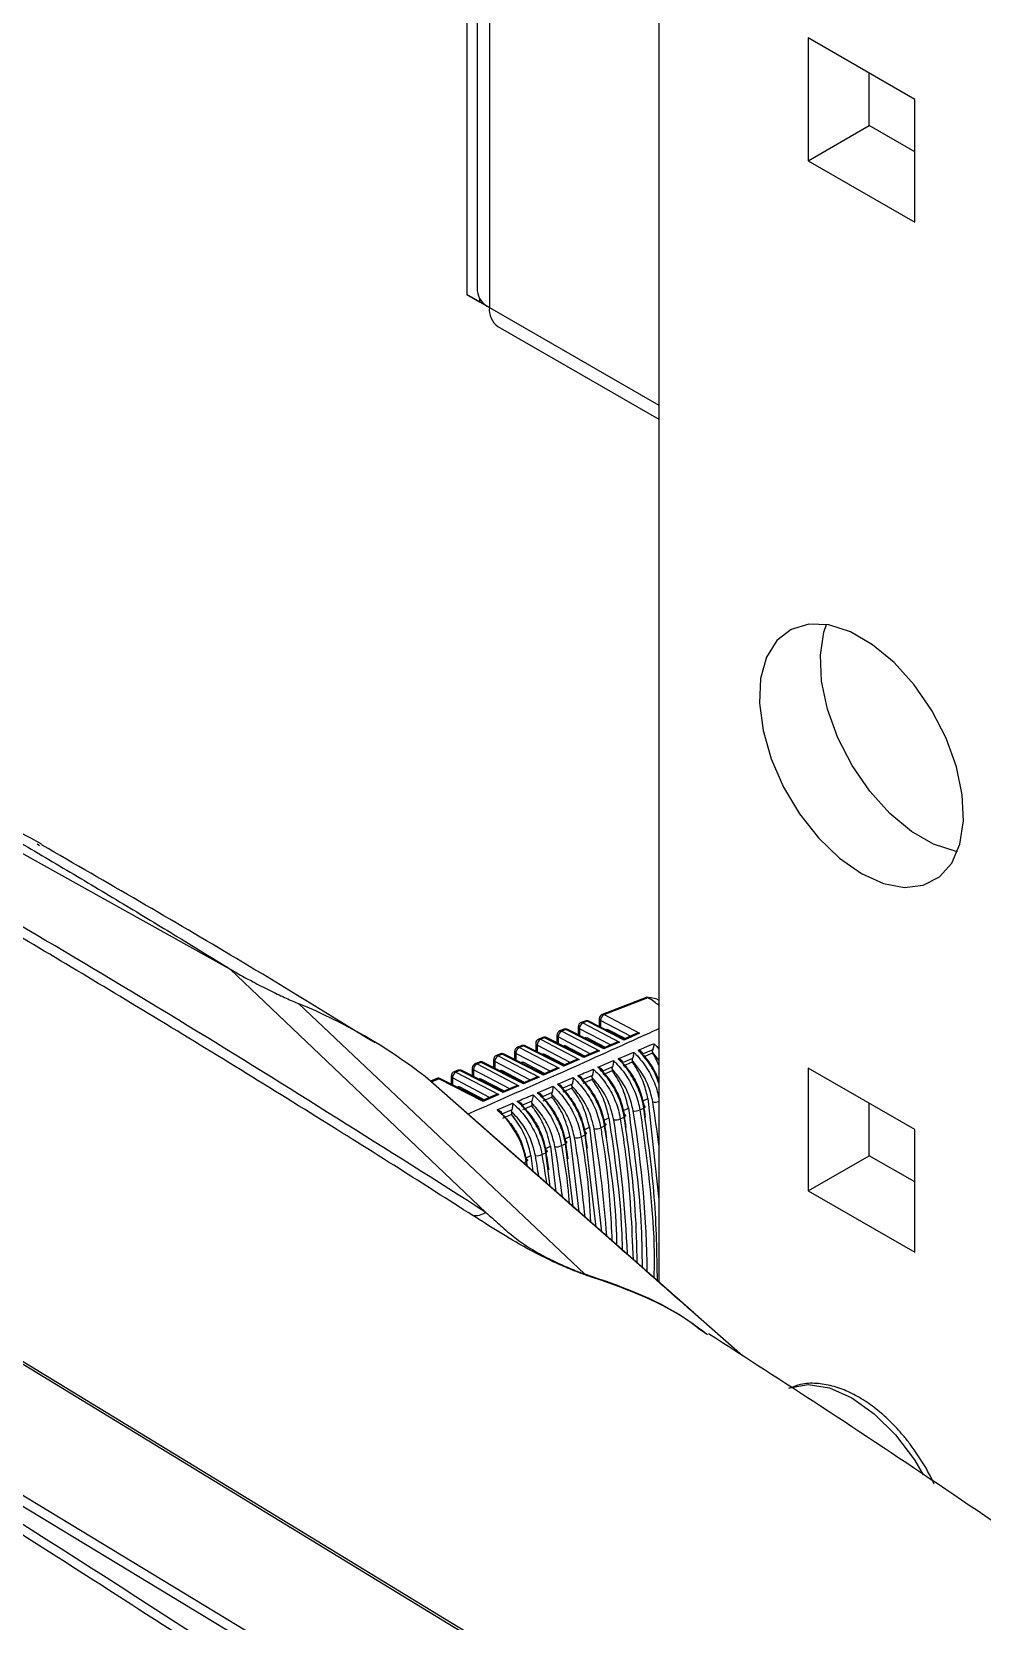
# Model space of a CAD drawing. Extents: x 17.1 to 113.1, y 3.8 to 84.5.
# Drawn here: x 83.209 to 85.28, y 12.282 to 15.747 of the extents above; entities that cross this region are included whole.
import ezdxf

# ---------------------------------------------------------------- set-up
doc = ezdxf.new("R2010")
doc.units = 0
doc.header["$MEASUREMENT"] = 0
doc.layers.add('OBJECT', color=7, linetype='CONTINUOUS')

msp = doc.modelspace()

# ---------------------------------------------------------------- linework, layer by layer
at = {"layer": 'OBJECT'}
for p, q in [((84.5751, 18.8575), (84.5751, 13.0208)), ((84.1565, 18.8202), (84.1565, 15.174)), ((84.1796, 18.8335), (84.1796, 15.1822)), ((84.206, 18.8488), (84.206, 15.1455)), ((85.133, 15.5992), (84.901, 15.7331)), ((84.901, 15.7331), (84.901, 15.4653)), ((85.034, 15.542), (85.034, 15.6563)), ((85.133, 15.3314), (85.133, 15.5992)), ((84.901, 15.4653), (85.034, 15.542)), ((85.133, 15.4848), (85.034, 15.542)), ((84.901, 15.4653), (85.133, 15.3314)), ((84.1565, 15.174), (84.1847, 15.1577)), ((84.206, 15.1455), (84.1565, 15.174)), ((84.1847, 15.1649), (84.1847, 15.1577)), ((84.1847, 15.1577), (84.206, 15.1455)), ((84.206, 15.1455), (84.5751, 14.9324)), ((84.2246, 15.1043), (84.5751, 14.902)), ((83.0052, 14.0567), (83.6412, 13.7033)), ((83.2254, 13.9717), (83.22, 13.9754)), ((83.6412, 13.7033), (84.1985, 13.173)), ((84.4136, 13.0389), (83.7907, 13.6278)), ((84.5474, 13.6415), (84.4519, 13.6045)), ((84.456, 13.604), (84.5518, 13.6411)), ((84.5518, 13.6411), (84.552, 13.641)), ((84.4147, 13.59), (84.4058, 13.5866)), ((84.4188, 13.5895), (84.4099, 13.5861)), ((84.4099, 13.5861), (84.4895, 13.5443)), ((84.4994, 13.5486), (84.4188, 13.5895)), ((84.4992, 13.5508), (84.4228, 13.5896)), ((84.4455, 13.5952), (84.4455, 13.5781)), ((84.5134, 13.557), (84.4484, 13.5911)), ((84.4484, 13.5911), (84.4484, 13.5766)), ((84.456, 13.604), (84.5334, 13.5634)), ((84.3223, 13.5542), (84.3135, 13.5508)), ((84.3264, 13.5537), (84.3176, 13.5503)), ((84.3176, 13.5503), (84.4019, 13.5061)), ((84.4117, 13.5104), (84.3264, 13.5537)), ((84.4115, 13.5126), (84.3305, 13.5538)), ((84.3533, 13.5594), (84.3533, 13.5422)), ((84.4257, 13.5188), (84.3561, 13.5553)), ((84.3561, 13.5553), (84.3561, 13.5408)), ((84.3685, 13.5721), (84.3596, 13.5687)), ((84.3726, 13.5716), (84.3638, 13.5682)), ((84.3638, 13.5682), (84.4457, 13.5252)), ((84.4555, 13.5295), (84.3726, 13.5716)), ((84.4554, 13.5317), (84.3766, 13.5717)), ((84.3994, 13.5773), (84.3994, 13.5602)), ((84.4696, 13.5379), (84.4023, 13.5732)), ((84.4023, 13.5732), (84.4023, 13.5587)), ((84.415, 13.5536), (84.4135, 13.553)), ((84.4191, 13.5531), (84.4158, 13.5518)), ((84.4578, 13.5328), (84.4191, 13.5531)), ((84.4611, 13.5715), (84.4597, 13.5709)), ((84.4652, 13.571), (84.462, 13.5697)), ((84.5016, 13.5519), (84.4652, 13.571)), ((84.5246, 13.5619), (84.4992, 13.5508)), ((84.5334, 13.5634), (84.4994, 13.5486)), ((84.23, 13.5184), (84.2212, 13.515)), ((84.2341, 13.5179), (84.2253, 13.5145)), ((84.2253, 13.5145), (84.3142, 13.4679)), ((84.324, 13.4722), (84.2341, 13.5179)), ((84.3239, 13.4744), (84.2381, 13.518)), ((84.261, 13.5236), (84.261, 13.5064)), ((84.3381, 13.4806), (84.2639, 13.5196)), ((84.2639, 13.5196), (84.2639, 13.5049)), ((84.2761, 13.5363), (84.2674, 13.5329)), ((84.2802, 13.5358), (84.2715, 13.5324)), ((84.2715, 13.5324), (84.358, 13.487)), ((84.3679, 13.4913), (84.2802, 13.5358)), ((84.3677, 13.4935), (84.2843, 13.5359)), ((84.3071, 13.5415), (84.3071, 13.5243)), ((84.3819, 13.4997), (84.31, 13.5374)), ((84.31, 13.5374), (84.31, 13.5228)), ((84.3227, 13.5178), (84.3211, 13.5172)), ((84.3268, 13.5173), (84.3235, 13.516)), ((84.3701, 13.4946), (84.3268, 13.5173)), ((84.3689, 13.5357), (84.3673, 13.5351)), ((84.3729, 13.5352), (84.3697, 13.5339)), ((84.4139, 13.5137), (84.3729, 13.5352)), ((84.437, 13.5237), (84.4115, 13.5126)), ((84.4457, 13.5252), (84.4117, 13.5104)), ((84.4808, 13.5428), (84.4554, 13.5317)), ((84.4895, 13.5443), (84.4555, 13.5295)), ((84.5621, 13.5272), (84.541, 13.5183)), ((84.5612, 13.5198), (84.5413, 13.5111)), ((84.5612, 13.5224), (84.5612, 13.5198)), ((84.5751, 13.5044), (84.5612, 13.5224)), ((84.1376, 13.4826), (84.129, 13.4793)), ((84.1417, 13.4821), (84.1331, 13.4787)), ((84.1331, 13.4787), (84.2265, 13.4297)), ((84.2363, 13.434), (84.1417, 13.4821)), ((84.2362, 13.4363), (84.1458, 13.4822)), ((84.1687, 13.4878), (84.1687, 13.4705)), ((84.2504, 13.4424), (84.1716, 13.4838)), ((84.1716, 13.4838), (84.1716, 13.4691)), ((84.1838, 13.5005), (84.1751, 13.4971)), ((84.1879, 13.5), (84.1792, 13.4966)), ((84.1792, 13.4966), (84.2703, 13.4488)), ((84.2802, 13.4531), (84.1879, 13.5)), ((84.28, 13.4553), (84.1919, 13.5001)), ((84.2149, 13.5057), (84.2149, 13.4885)), ((84.2942, 13.4615), (84.2177, 13.5017)), ((84.2177, 13.5017), (84.2177, 13.487)), ((84.2305, 13.482), (84.2288, 13.4814)), ((84.2345, 13.4815), (84.2311, 13.4802)), ((84.2824, 13.4564), (84.2345, 13.4815)), ((84.2766, 13.4999), (84.275, 13.4993)), ((84.2807, 13.4994), (84.2773, 13.4981)), ((84.3263, 13.4755), (84.2807, 13.4994)), ((84.3493, 13.4855), (84.3239, 13.4744)), ((84.358, 13.487), (84.324, 13.4722)), ((84.3931, 13.5046), (84.3677, 13.4935)), ((84.4019, 13.5061), (84.3679, 13.4913)), ((84.4484, 13.4849), (84.4586, 13.472)), ((84.4743, 13.49), (84.4534, 13.4811)), ((84.4735, 13.4816), (84.4536, 13.4729)), ((84.4735, 13.4856), (84.4735, 13.4816)), ((84.5182, 13.5086), (84.4972, 13.4997)), ((84.5174, 13.5007), (84.4974, 13.492)), ((84.5174, 13.504), (84.5174, 13.5007)), ((85.133, 13.3537), (84.901, 13.4876)), ((84.901, 13.4876), (84.901, 13.2198)), ((84.0657, 13.469), (84.0738, 13.4621)), ((84.6513, 12.9537), (84.0657, 13.469)), ((84.0914, 13.4647), (84.0774, 13.4593)), ((84.0791, 13.4578), (84.0955, 13.4642)), ((84.1925, 13.4149), (84.0955, 13.4642)), ((84.1923, 13.4172), (84.0996, 13.4643)), ((84.1226, 13.4699), (84.1226, 13.4526)), ((84.2065, 13.4233), (84.1255, 13.4659)), ((84.1255, 13.4659), (84.1255, 13.4511)), ((84.1382, 13.4463), (84.1364, 13.4456)), ((84.1423, 13.4457), (84.1388, 13.4444)), ((84.1947, 13.4182), (84.1423, 13.4457)), ((84.1843, 13.4641), (84.1826, 13.4635)), ((84.1884, 13.4636), (84.185, 13.4623)), ((84.2386, 13.4373), (84.1884, 13.4636)), ((84.2616, 13.4473), (84.2362, 13.4363)), ((84.2703, 13.4488), (84.2363, 13.434)), ((84.3054, 13.4664), (84.28, 13.4553)), ((84.3142, 13.4679), (84.2802, 13.4531)), ((84.3865, 13.4526), (84.3658, 13.4438)), ((84.3859, 13.4486), (84.3859, 13.4434)), ((84.4304, 13.4713), (84.4096, 13.4625)), ((84.4297, 13.4625), (84.4097, 13.4538)), ((84.4297, 13.4671), (84.4297, 13.4625)), ((84.2177, 13.4282), (84.1923, 13.4172)), ((84.2265, 13.4297), (84.1925, 13.4149)), ((84.2988, 13.4151), (84.2781, 13.4063)), ((84.2982, 13.4114), (84.2982, 13.4052)), ((84.3426, 13.4339), (84.322, 13.425)), ((84.342, 13.4243), (84.3221, 13.4156)), ((84.342, 13.43), (84.342, 13.4243)), ((84.3859, 13.4434), (84.3659, 13.4347)), ((84.5394, 13.415), (84.5514, 13.4209)), ((84.5514, 13.4209), (84.5751, 13.2008)), ((85.034, 13.2965), (85.034, 13.4108)), ((84.2549, 13.3963), (84.2343, 13.3875)), ((84.2543, 13.3861), (84.2344, 13.3774)), ((84.2543, 13.3928), (84.2543, 13.3861)), ((84.2982, 13.4052), (84.2782, 13.3965)), ((84.4546, 13.3735), (84.4665, 13.3793)), ((84.4912, 13.3768), (84.4999, 13.3808)), ((84.497, 13.3942), (84.5089, 13.4001)), ((84.5338, 13.3963), (84.5425, 13.4002)), ((84.4059, 13.3379), (84.4145, 13.3419)), ((84.4122, 13.3529), (84.424, 13.3586)), ((84.4389, 13.1406), (84.4145, 13.3419)), ((84.424, 13.3586), (84.4503, 13.1306)), ((84.4486, 13.3574), (84.4572, 13.3613)), ((85.133, 13.0859), (85.133, 13.3537)), ((84.3272, 13.3117), (84.3391, 13.3174)), ((84.3391, 13.3174), (84.351, 13.218)), ((84.3632, 13.3185), (84.3718, 13.3224)), ((84.3697, 13.3323), (84.3816, 13.338)), ((84.3887, 13.1848), (84.3718, 13.3224)), ((84.3816, 13.338), (84.4008, 13.1742)), ((84.2799, 13.2806), (84.2864, 13.2836)), ((84.2847, 13.2911), (84.2966, 13.2969)), ((84.2876, 13.2737), (84.2864, 13.2836)), ((84.2966, 13.2969), (84.3009, 13.2621)), ((84.3205, 13.2991), (84.3291, 13.303)), ((84.3382, 13.2293), (84.3291, 13.303)), ((84.901, 13.2198), (85.034, 13.2965)), ((85.133, 13.2394), (85.034, 13.2965)), ((84.901, 13.2198), (85.133, 13.0859)), ((84.1985, 13.173), (84.1985, 13.1729)), ((84.4136, 13.0389), (84.4183, 13.0354)), ((83.0518, 12.926), (86.0463, 11.1004)), ((84.7574, 12.8604), (84.6493, 12.9554)), ((85.8037, 10.9487), (82.7981, 12.768)), ((85.814, 10.9663), (82.8085, 12.7855))]:
    msp.add_line(p, q, dxfattribs=at)
at = {"layer": 'OBJECT', "flags": 128}
for points in [[(85.017, 13.9114), (85.0649, 13.8898), (85.1105, 13.8812), (85.1518, 13.886), (85.1868, 13.9041), (85.2138, 13.9345), (85.2316, 13.9759), (85.2394, 14.0263), (85.2368, 14.0833), (85.2239, 14.1443), (85.2014, 14.2065), (85.1702, 14.2669), (85.1318, 14.3227), (85.0881, 14.3713), (85.0411, 14.4104), (84.9929, 14.4382), (84.9459, 14.4534), (84.9022, 14.4553), (84.8638, 14.4438), (84.8327, 14.4194), (84.8101, 14.3832), (84.7972, 14.3371), (84.7946, 14.2831), (84.8024, 14.2237), (84.8202, 14.1617), (84.8472, 14.1001), (84.8822, 14.0416), (84.9235, 13.9891), (84.9691, 13.945), (85.017, 13.9114)], [(85.2263, 13.9596), (85.2211, 13.9605), (85.174, 13.9757), (85.1259, 14.0035), (85.0788, 14.0426), (85.0351, 14.0912), (84.9968, 14.147), (84.9656, 14.2074), (84.943, 14.2696), (84.9301, 14.3306), (84.9275, 14.3877), (84.9353, 14.438), (84.9407, 14.4543)], [(84.4997, 13.387), (84.5009, 13.3865), (84.5017, 13.3858), (84.5023, 13.3851), (84.5025, 13.3842), (84.5023, 13.3834), (84.5018, 13.3825), (84.501, 13.3816), (84.4999, 13.3808)], [(84.5424, 13.4065), (84.5435, 13.406), (84.5444, 13.4053), (84.5449, 13.4045), (84.5451, 13.4037), (84.545, 13.4028), (84.5445, 13.4019), (84.5436, 13.4011), (84.5425, 13.4002)], [(84.4144, 13.348), (84.4155, 13.3475), (84.4164, 13.3469), (84.4169, 13.3461), (84.4171, 13.3453), (84.417, 13.3445), (84.4165, 13.3436), (84.4156, 13.3427), (84.4145, 13.3419)], [(84.4571, 13.3675), (84.4582, 13.367), (84.4591, 13.3663), (84.4596, 13.3656), (84.4598, 13.3648), (84.4597, 13.3639), (84.4592, 13.363), (84.4583, 13.3621), (84.4572, 13.3613)], [(84.329, 13.3091), (84.3301, 13.3086), (84.331, 13.308), (84.3315, 13.3072), (84.3317, 13.3064), (84.3316, 13.3056), (84.3311, 13.3047), (84.3302, 13.3038), (84.3291, 13.303)], [(84.3717, 13.3286), (84.3728, 13.3281), (84.3737, 13.3274), (84.3742, 13.3267), (84.3744, 13.3259), (84.3743, 13.325), (84.3738, 13.3241), (84.3729, 13.3233), (84.3718, 13.3224)], [(84.2862, 13.2897), (84.2874, 13.2892), (84.2882, 13.2885), (84.2888, 13.2878), (84.289, 13.287), (84.2888, 13.2862), (84.2883, 13.2853), (84.2875, 13.2844), (84.2864, 13.2836)], [(86.0533, 11.1008), (84.5677, 12.0065), (83.0587, 12.9264)], [(84.8584, 12.7898), (84.86, 12.7905), (84.9011, 12.7978), (84.9473, 12.7905), (84.9962, 12.7689), (85.045, 12.7341), (85.0912, 12.6881), (85.1323, 12.6333), (85.1517, 12.6009)]]:
    msp.add_lwpolyline(points, dxfattribs=at)
at = {"layer": 'OBJECT'}
for centre, radius, start, end in [((84.2246, 15.1867), 0.0453, 185.6939, 245.6262), ((84.2511, 15.1411), 0.0454, 174.4605, 234.2269), ((82.6426, 12.9537), 1.1785, 60.0257, 70.4603), ((83.3497, 12.5465), 1.1677, 52.1797, 67.8095), ((84.4094, 13.5773), 0.01, 111.1945, 180), ((84.4165, 13.5734), 0.0143, 117.7217, 180.9233), ((84.4073, 13.5821), 0.00472, 56.7708, 108.8007), ((84.4183, 13.5807), 0.01, 63.0658, 111.1945), ((84.4162, 13.5856), 0.00472, 56.7711, 108.8057), ((84.4209, 13.5854), 0.00462, 65.655, 117.5071), ((84.4555, 13.5952), 0.01, 111.1945, 180), ((84.4505, 13.5956), 0.00496, 185.3479, 245.3048), ((84.4627, 13.5913), 0.0143, 117.7214, 180.9236), ((84.4534, 13.6), 0.00472, 56.7752, 108.8003), ((84.3171, 13.5415), 0.01, 111.1945, 180), ((84.3243, 13.5377), 0.0143, 117.7234, 180.9216), ((84.315, 13.5463), 0.00472, 56.7708, 108.8007), ((84.3259, 13.5449), 0.01, 63.0658, 111.1945), ((84.3238, 13.5498), 0.00472, 56.7752, 108.8003), ((84.3286, 13.5496), 0.00462, 65.655, 117.5071), ((84.3633, 13.5594), 0.01, 111.1945, 180), ((84.3582, 13.5598), 0.00496, 185.3428, 245.3044), ((84.3704, 13.5556), 0.0143, 117.7228, 180.9222), ((84.3612, 13.5642), 0.00472, 56.7708, 108.8007), ((84.3721, 13.5628), 0.01, 63.0658, 111.1945), ((84.37, 13.5677), 0.00472, 56.7708, 108.8007), ((84.3747, 13.5675), 0.00462, 65.6469, 117.5151), ((84.4043, 13.5777), 0.00496, 185.3428, 245.3044), ((84.2249, 13.5057), 0.01, 111.1945, 180), ((84.232, 13.5019), 0.0143, 117.7217, 180.9233), ((84.2228, 13.5106), 0.00472, 56.7708, 108.8007), ((84.2336, 13.5091), 0.01, 63.0658, 111.1945), ((84.2315, 13.5139), 0.00472, 56.7752, 108.8003), ((84.2362, 13.5138), 0.00462, 65.6401, 117.5152), ((84.271, 13.5236), 0.01, 111.1945, 180), ((84.2659, 13.5241), 0.00496, 185.338, 245.3092), ((84.2781, 13.5198), 0.0143, 117.7214, 180.9236), ((84.2689, 13.5285), 0.00472, 56.7752, 108.8003), ((84.2798, 13.527), 0.01, 63.0658, 111.1945), ((84.2777, 13.5319), 0.00472, 56.7708, 108.8007), ((84.2824, 13.5317), 0.00462, 65.6342, 117.5229), ((84.3121, 13.5419), 0.00496, 185.3508, 245.2965), ((84.1326, 13.4699), 0.01, 111.1945, 180), ((84.1397, 13.4661), 0.0143, 117.7207, 180.9243), ((84.1305, 13.4748), 0.00472, 56.7778, 108.7977), ((84.1412, 13.4733), 0.01, 63.0658, 111.1945), ((84.1391, 13.4781), 0.00472, 56.785, 108.7905), ((84.1439, 13.478), 0.00462, 65.6483, 117.5069), ((84.1787, 13.4878), 0.01, 111.1945, 180), ((84.1737, 13.4883), 0.00496, 185.3463, 245.3009), ((84.1858, 13.484), 0.0143, 117.7228, 180.9222), ((84.1766, 13.4927), 0.00472, 56.7708, 108.8007), ((84.1874, 13.4912), 0.01, 63.0658, 111.1945), ((84.1853, 13.496), 0.00472, 56.7721, 108.8007), ((84.19, 13.4959), 0.00462, 65.6357, 117.5196), ((84.2198, 13.5062), 0.00496, 185.3428, 245.3044), ((84.4505, 13.4894), 0.00496, 185.3479, 245.3048), ((84.0951, 13.4554), 0.01, 63.0658, 111.1945), ((84.093, 13.4602), 0.00472, 56.7724, 108.7938), ((84.0977, 13.4601), 0.00462, 65.6425, 117.5195), ((84.1275, 13.4704), 0.00496, 185.3479, 245.3048), ((84.567, 13.4323), 0.0191, 255.2171, 295.0097), ((84.4817, 13.3932), 0.0189, 255.4204, 300.2359), ((84.5243, 13.4126), 0.0188, 255.1941, 300.2207), ((84.439, 13.3738), 0.019, 255.6477, 300.2491), ((84.3535, 13.3351), 0.0192, 256.101, 300.275), ((84.3963, 13.3544), 0.0191, 255.8724, 300.2634), ((84.3108, 13.3158), 0.0193, 256.3305, 300.2827)]:
    msp.add_arc(centre, radius, start, end, dxfattribs=at)
for centre, major_axis, ratio, start_param, end_param in [((82.9834, 14.4156), (1.6313, -0.8299), 0.038746, 0.241301, 0.298315), ((84.5132, 13.5325), (0.0646, 0.1012), 0.604584, 0.026638, 0.359534), ((84.4195, 13.5446), (-0.00492, 0.00878), 0.569277, 5.564272, 6.202582), ((84.4656, 13.5625), (-0.00492, 0.00878), 0.569277, 5.564272, 6.202582), ((84.4989, 13.5398), (0.0003, 0.011), 0.034338, 5.635442, 6.267004), ((84.5329, 13.5546), (0.014, -0.0005), 0.628267, 1.558596, 2.22252), ((84.3272, 13.5088), (-0.00492, 0.00878), 0.569277, 5.564272, 6.202582), ((84.3734, 13.5267), (-0.00492, 0.00878), 0.569277, 5.564272, 6.202582), ((84.4452, 13.5164), (0.014, -0.0005), 0.628267, 1.558596, 2.22252), ((84.455, 13.5207), (0.0003, 0.011), 0.034338, 5.635442, 6.267004), ((84.489, 13.5355), (0.014, -0.0005), 0.628267, 1.558596, 2.22252), ((84.235, 13.4731), (-0.00492, 0.00878), 0.569277, 5.564272, 6.202582), ((84.2811, 13.4909), (-0.00492, 0.00878), 0.569277, 5.564272, 6.202582), ((84.3575, 13.4782), (0.014, -0.0005), 0.628267, 1.558596, 2.22252), ((84.3674, 13.4825), (0.0003, 0.011), 0.034338, 5.635442, 6.267004), ((84.4014, 13.4973), (0.014, -0.0005), 0.628267, 1.558596, 2.22252), ((84.4112, 13.5016), (0.0003, 0.011), 0.034338, 5.635442, 6.267004), ((84.1427, 13.4373), (-0.00492, 0.00878), 0.569277, 5.564272, 6.202582), ((84.1888, 13.4552), (-0.00492, 0.00878), 0.569277, 5.564272, 6.202582), ((84.2698, 13.44), (0.014, -0.0005), 0.628267, 1.558596, 2.22252), ((84.2797, 13.4443), (0.0003, 0.011), 0.034338, 5.635442, 6.267004), ((84.3137, 13.4591), (0.014, -0.0005), 0.628267, 1.558596, 2.22252), ((84.3235, 13.4634), (0.0003, 0.011), 0.034338, 5.635442, 6.267004), ((84.192, 13.4061), (0.0003, 0.011), 0.034338, 5.635442, 6.267004), ((84.226, 13.4209), (0.014, -0.0005), 0.628267, 1.558596, 2.22252), ((84.2358, 13.4252), (0.0003, 0.011), 0.034338, 5.635442, 6.267004), ((83.0242, 13.94), (-1.1131, 1.8947), 0.582398, 4.068018, 4.116837), ((82.9365, 13.8894), (-1.1164, 1.9003), 0.582398, 3.969303, 4.12364), ((82.9876, 13.9173), (-1.0863, 1.9147), 0.572321, 4.11669, 4.13186), ((82.9804, 13.9147), (-1.1148, 1.8975), 0.582398, 3.933785, 4.120243), ((83.0315, 13.9426), (-1.0847, 1.9119), 0.572321, 4.114482, 4.128457), ((82.9, 13.8667), (-1.0895, 1.9203), 0.572321, 4.120512, 4.138642), ((82.8927, 13.8641), (-1.1181, 1.9031), 0.582398, 4.004634, 4.127029), ((82.9438, 13.892), (-1.0879, 1.9175), 0.572321, 4.118714, 4.135255), ((82.8123, 13.816), (-1.0927, 1.926), 0.572321, 4.123176, 4.145392), ((82.805, 13.8135), (-1.1214, 1.9087), 0.582398, 4.07716, 4.133782), ((82.8561, 13.8413), (-1.0911, 1.9232), 0.572321, 4.122025, 4.142021), ((82.8488, 13.8388), (-1.1197, 1.9059), 0.582398, 4.040235, 4.13041), ((82.7684, 13.7907), (-1.0943, 1.9288), 0.572321, 4.140299, 4.148755), ((82.7612, 13.7882), (-1.123, 1.9115), 0.582398, 4.113984, 4.137147)]:
    msp.add_ellipse(centre, major_axis=major_axis, ratio=ratio, start_param=start_param, end_param=end_param, dxfattribs=at)
for points, knots in [([(83.0367, 14.0643), (83.0754, 14.0419), (83.1562, 13.9951), (83.2771, 13.9237), (83.3991, 13.8508), (83.5204, 13.7775), (83.6005, 13.7283), (83.6412, 13.7033)], [0, 0, 0, 0, 0.187145, 0.391348, 0.595125, 0.793954, 1, 1, 1, 1]), ([(84.17, 13.1659), (84.1163, 13.2001), (84.0026, 13.2727), (83.8214, 13.3863), (83.6265, 13.5068), (83.4291, 13.627), (83.2359, 13.7427), (83.047, 13.8544), (82.9205, 13.9277), (82.8572, 13.9644)], [0, 0, 0, 0, 0.1241053, 0.2632119, 0.41732, 0.5714285, 0.7142858, 0.857143, 1, 1, 1, 1]), ([(84.1985, 13.1729), (83.9822, 13.3101), (83.5497, 13.5846), (83.1077, 13.8433), (82.8867, 13.9726)], [0, 0, 0, 0, 0.500002, 1, 1, 1, 1]), ([(83.9569, 13.5422), (83.8565, 13.6039), (83.6166, 13.7512), (83.3726, 13.8918), (83.2308, 13.9736)], [0, 0, 0, 0, 0.418467, 1, 1, 1, 1]), ([(83.6412, 13.7033), (83.644, 13.7017), (83.651, 13.6974), (83.6685, 13.6874), (83.6962, 13.6724), (83.7311, 13.6548), (83.7653, 13.6387), (83.782, 13.6315), (83.7907, 13.6278)], [0, 0, 0, 0, 0.061294, 0.157978, 0.353025, 0.568965, 0.775601, 1, 1, 1, 1]), ([(84.5518, 13.6411), (84.551, 13.6414), (84.5495, 13.6421), (84.5481, 13.6417), (84.5474, 13.6415)], [0, 0, 0, 0, 0.522305, 1, 1, 1, 1]), ([(85.5032, 10.9087), (85.3388, 11.0252), (85.0046, 11.262), (84.4936, 11.613), (83.9652, 11.9675), (83.4349, 12.3135), (82.9073, 12.6485), (82.3871, 12.9696), (81.863, 13.2848), (81.5122, 13.4879), (81.3363, 13.5899)], [0, 0, 0, 0, 0.118989, 0.241992, 0.369009, 0.500039, 0.623805, 0.748387, 0.873785, 1, 1, 1, 1]), ([(81.3462, 13.6075), (81.6949, 13.4039), (82.3921, 12.9966), (83.436, 12.3405), (84.4775, 11.6548), (85.1687, 11.1686), (85.5143, 10.9255)], [0, 0, 0, 0, 0.25003, 0.500058, 0.750055, 1, 1, 1, 1]), ([(84.5751, 13.5731), (84.5683, 13.57), (84.4983, 13.5383), (84.3604, 13.4759), (84.2279, 13.4173), (84.1593, 13.387)], [0, 0, 0, 0, 0.049452, 0.507779, 1, 1, 1, 1]), ([(84.4864, 13.5079), (84.4911, 13.5099), (84.5024, 13.5146), (84.5138, 13.5194), (84.5205, 13.5222)], [0, 0, 0, 0, 0.412358, 1, 1, 1, 1]), ([(84.5205, 13.5222), (84.5205, 13.5222), (84.5205, 13.5218), (84.5204, 13.52), (84.5201, 13.5166), (84.5193, 13.5123), (84.5185, 13.5098), (84.5182, 13.5086)], [0, 0, 0, 0, 0.008541, 0.122923, 0.485791, 0.769313, 1, 1, 1, 1]), ([(84.5205, 13.5222), (84.5221, 13.5206), (84.5282, 13.5146), (84.5425, 13.498), (84.5605, 13.4692), (84.5716, 13.4408), (84.5745, 13.4256), (84.5751, 13.4225)], [0, 0, 0, 0, 0.061626, 0.231348, 0.571236, 0.911561, 1, 1, 1, 1]), ([(84.5303, 13.5264), (84.535, 13.5284), (84.5464, 13.5331), (84.5577, 13.5379), (84.5644, 13.5407)], [0, 0, 0, 0, 0.412318, 1, 1, 1, 1]), ([(84.5751, 13.4545), (84.5727, 13.4613), (84.5661, 13.4806), (84.5507, 13.5034), (84.5373, 13.5194), (84.5319, 13.5248), (84.5303, 13.5264)], [0, 0, 0, 0, 0.255597, 0.719751, 0.916668, 1, 1, 1, 1]), ([(84.541, 13.5183), (84.5407, 13.5192), (84.5399, 13.5211), (84.5367, 13.5238), (84.5332, 13.5255), (84.5308, 13.5262), (84.5304, 13.5264), (84.5303, 13.5264)], [0, 0, 0, 0, 0.229451, 0.521605, 0.90544, 0.991712, 1, 1, 1, 1]), ([(84.5413, 13.5163), (84.5489, 13.5068), (84.5628, 13.4897), (84.5713, 13.4692), (84.5751, 13.46)], [0, 0, 0, 0, 0.552119, 1, 1, 1, 1]), ([(84.5612, 13.5224), (84.5613, 13.5236), (84.5614, 13.5251), (84.562, 13.5268), (84.5621, 13.5272)], [0, 0, 0, 0, 0.730749, 1, 1, 1, 1]), ([(84.5751, 13.4949), (84.5729, 13.4997), (84.5691, 13.5085), (84.5636, 13.5163), (84.5612, 13.5198)], [0, 0, 0, 0, 0.55763, 1, 1, 1, 1]), ([(84.5644, 13.5407), (84.5644, 13.5407), (84.5644, 13.5403), (84.5644, 13.5386), (84.5641, 13.5353), (84.5632, 13.5309), (84.5624, 13.5284), (84.5621, 13.5272)], [0, 0, 0, 0, 0.008661, 0.099994, 0.471216, 0.763091, 1, 1, 1, 1]), ([(84.5644, 13.5407), (84.566, 13.5391), (84.5697, 13.5355), (84.5731, 13.5313), (84.5751, 13.5289)], [0, 0, 0, 0, 0.4316395, 1, 1, 1, 1]), ([(84.3985, 13.4708), (84.4031, 13.4728), (84.4145, 13.4776), (84.4259, 13.4824), (84.4325, 13.4852)], [0, 0, 0, 0, 0.41243, 1, 1, 1, 1]), ([(84.4325, 13.4852), (84.4325, 13.4852), (84.4325, 13.4846), (84.4325, 13.4826), (84.4322, 13.4791), (84.4314, 13.4749), (84.4307, 13.4724), (84.4304, 13.4713)], [0, 0, 0, 0, 0.00834, 0.166402, 0.512968, 0.780861, 1, 1, 1, 1]), ([(84.4325, 13.4852), (84.4342, 13.4836), (84.4405, 13.4777), (84.4551, 13.4614), (84.4737, 13.433), (84.4865, 13.4015), (84.49, 13.3831), (84.4912, 13.3768)], [0, 0, 0, 0, 0.058463, 0.213982, 0.525308, 0.837022, 1, 1, 1, 1]), ([(84.4424, 13.4894), (84.4471, 13.4913), (84.4585, 13.4961), (84.4698, 13.5009), (84.4765, 13.5037)], [0, 0, 0, 0, 0.412395, 1, 1, 1, 1]), ([(84.4999, 13.3808), (84.4987, 13.3868), (84.4954, 13.4049), (84.483, 13.4365), (84.4646, 13.4653), (84.4502, 13.4818), (84.4441, 13.4878), (84.4424, 13.4894)], [0, 0, 0, 0, 0.1560423, 0.4706588, 0.7847806, 0.9415952, 1, 1, 1, 1]), ([(84.4534, 13.4811), (84.4531, 13.4819), (84.4524, 13.4838), (84.4493, 13.4866), (84.4458, 13.4884), (84.4432, 13.4892), (84.4425, 13.4894), (84.4424, 13.4894)], [0, 0, 0, 0, 0.217462, 0.491763, 0.856156, 0.991897, 1, 1, 1, 1]), ([(84.4536, 13.4794), (84.4612, 13.4701), (84.4764, 13.4517), (84.4927, 13.4185), (84.4974, 13.3972), (84.4997, 13.387)], [0, 0, 0, 0, 0.342465, 0.684877, 1, 1, 1, 1]), ([(84.4735, 13.4856), (84.4736, 13.4867), (84.4737, 13.4881), (84.4742, 13.4896), (84.4743, 13.49)], [0, 0, 0, 0, 0.771753, 1, 1, 1, 1]), ([(84.5195, 13.3943), (84.5169, 13.4056), (84.5117, 13.428), (84.4947, 13.4605), (84.4802, 13.4777), (84.4735, 13.4856)], [0, 0, 0, 0, 0.350315, 0.700707, 1, 1, 1, 1]), ([(84.5089, 13.4001), (84.5058, 13.4134), (84.4997, 13.4389), (84.4843, 13.4666), (84.475, 13.4796), (84.4735, 13.4816)], [0, 0, 0, 0, 0.476713, 0.917133, 1, 1, 1, 1]), ([(84.4765, 13.5037), (84.4765, 13.5037), (84.4765, 13.5032), (84.4765, 13.5013), (84.4761, 13.4979), (84.4754, 13.4936), (84.4746, 13.4911), (84.4743, 13.49)], [0, 0, 0, 0, 0.0084354, 0.1450509, 0.4996923, 0.7752309, 1, 1, 1, 1]), ([(84.4765, 13.5037), (84.4782, 13.5021), (84.4843, 13.4962), (84.4988, 13.4797), (84.5171, 13.4511), (84.5294, 13.42), (84.5327, 13.4021), (84.5338, 13.3963)], [0, 0, 0, 0, 0.058197, 0.215686, 0.531014, 0.846742, 1, 1, 1, 1]), ([(84.5425, 13.4002), (84.5414, 13.4063), (84.5381, 13.4244), (84.5257, 13.4559), (84.5077, 13.4844), (84.4938, 13.5006), (84.488, 13.5063), (84.4864, 13.5079)], [0, 0, 0, 0, 0.158036, 0.476676, 0.794816, 0.941862, 1, 1, 1, 1]), ([(84.4972, 13.4997), (84.4969, 13.5006), (84.4962, 13.5025), (84.493, 13.5052), (84.4895, 13.507), (84.487, 13.5077), (84.4864, 13.5079), (84.4864, 13.5079)], [0, 0, 0, 0, 0.223272, 0.50627, 0.880296, 0.991792, 1, 1, 1, 1]), ([(84.4974, 13.4978), (84.505, 13.4885), (84.5201, 13.4698), (84.5357, 13.437), (84.5402, 13.4162), (84.5424, 13.4065)], [0, 0, 0, 0, 0.3475313, 0.6950023, 1, 1, 1, 1]), ([(84.5174, 13.504), (84.5175, 13.5051), (84.5176, 13.5066), (84.5181, 13.5082), (84.5182, 13.5086)], [0, 0, 0, 0, 0.750473, 1, 1, 1, 1]), ([(84.5621, 13.4138), (84.5596, 13.4251), (84.5544, 13.4475), (84.5378, 13.4795), (84.5237, 13.4964), (84.5174, 13.504)], [0, 0, 0, 0, 0.355594, 0.711265, 1, 1, 1, 1]), ([(84.5514, 13.4209), (84.549, 13.4316), (84.5439, 13.4546), (84.5301, 13.4822), (84.5199, 13.497), (84.5174, 13.5007)], [0, 0, 0, 0, 0.398444, 0.849042, 1, 1, 1, 1]), ([(84.6513, 12.9537), (84.5877, 13.0097), (84.46, 13.1221), (84.27, 13.2892), (84.1369, 13.4067), (84.0704, 13.4654)], [0, 0, 0, 0, 0.332263, 0.666681, 1, 1, 1, 1]), ([(84.3106, 13.4336), (84.3152, 13.4355), (84.3266, 13.4404), (84.338, 13.4452), (84.3446, 13.448)], [0, 0, 0, 0, 0.412499, 1, 1, 1, 1]), ([(84.3446, 13.448), (84.3446, 13.448), (84.3447, 13.4473), (84.3446, 13.4452), (84.3443, 13.4415), (84.3436, 13.4373), (84.3429, 13.435), (84.3426, 13.4339)], [0, 0, 0, 0, 0.008151, 0.206913, 0.537757, 0.791264, 1, 1, 1, 1]), ([(84.3446, 13.448), (84.3464, 13.4464), (84.3528, 13.4407), (84.3676, 13.4248), (84.3867, 13.3967), (84.4005, 13.3644), (84.4044, 13.3451), (84.4059, 13.3379)], [0, 0, 0, 0, 0.059002, 0.210856, 0.514734, 0.818981, 1, 1, 1, 1]), ([(84.3545, 13.4522), (84.3592, 13.4542), (84.3706, 13.459), (84.3819, 13.4638), (84.3886, 13.4666)], [0, 0, 0, 0, 0.4124608, 1, 1, 1, 1]), ([(84.4145, 13.3419), (84.4134, 13.3479), (84.4099, 13.3661), (84.3974, 13.3976), (84.3784, 13.4271), (84.3632, 13.4442), (84.3563, 13.4506), (84.3545, 13.4522)], [0, 0, 0, 0, 0.1523344, 0.4594619, 0.7661097, 0.9410542, 1, 1, 1, 1]), ([(84.3658, 13.4438), (84.3655, 13.4446), (84.3649, 13.4465), (84.362, 13.4492), (84.3583, 13.4511), (84.3555, 13.4519), (84.3545, 13.4522), (84.3545, 13.4522)], [0, 0, 0, 0, 0.206753, 0.464931, 0.810728, 0.99205, 1, 1, 1, 1]), ([(84.3859, 13.4486), (84.3859, 13.4496), (84.386, 13.451), (84.3864, 13.4524), (84.3865, 13.4526)], [0, 0, 0, 0, 0.819079, 1, 1, 1, 1]), ([(84.4343, 13.3554), (84.4316, 13.3666), (84.4263, 13.3891), (84.4087, 13.4225), (84.3933, 13.4401), (84.3859, 13.4486)], [0, 0, 0, 0, 0.340602, 0.681276, 1, 1, 1, 1]), ([(84.3886, 13.4666), (84.3886, 13.4666), (84.3886, 13.4659), (84.3886, 13.4639), (84.3882, 13.4603), (84.3875, 13.4561), (84.3868, 13.4537), (84.3865, 13.4526)], [0, 0, 0, 0, 0.008233, 0.187014, 0.525642, 0.786197, 1, 1, 1, 1]), ([(84.3886, 13.4666), (84.3903, 13.465), (84.3966, 13.4592), (84.4114, 13.4431), (84.4302, 13.4149), (84.4435, 13.3829), (84.4472, 13.3641), (84.4486, 13.3574)], [0, 0, 0, 0, 0.058731, 0.2123738, 0.5198871, 0.8277773, 1, 1, 1, 1]), ([(84.4572, 13.3613), (84.4561, 13.3673), (84.4526, 13.3855), (84.4402, 13.417), (84.4215, 13.4462), (84.4067, 13.463), (84.4002, 13.4692), (84.3985, 13.4708)], [0, 0, 0, 0, 0.1541423, 0.4649258, 0.7752225, 0.9413265, 1, 1, 1, 1]), ([(84.4096, 13.4625), (84.4093, 13.4633), (84.4087, 13.4652), (84.4056, 13.4679), (84.402, 13.4697), (84.3994, 13.4706), (84.3985, 13.4708), (84.3985, 13.4708)], [0, 0, 0, 0, 0.211945, 0.477993, 0.832959, 0.991967, 1, 1, 1, 1]), ([(84.4097, 13.4608), (84.4174, 13.4517), (84.4328, 13.4335), (84.4496, 13.4), (84.4546, 13.3782), (84.4571, 13.3675)], [0, 0, 0, 0, 0.337676, 0.675298, 1, 1, 1, 1]), ([(84.4297, 13.4671), (84.4298, 13.4682), (84.4299, 13.4696), (84.4303, 13.471), (84.4304, 13.4713)], [0, 0, 0, 0, 0.794527, 1, 1, 1, 1]), ([(84.4769, 13.3749), (84.4743, 13.3861), (84.469, 13.4086), (84.4517, 13.4415), (84.4368, 13.4589), (84.4297, 13.4671)], [0, 0, 0, 0, 0.345326, 0.690724, 1, 1, 1, 1]), ([(84.4665, 13.3793), (84.4632, 13.393), (84.4569, 13.4189), (84.441, 13.4471), (84.4314, 13.4602), (84.4297, 13.4625)], [0, 0, 0, 0, 0.477153, 0.907815, 1, 1, 1, 1]), ([(84.2227, 13.3962), (84.2273, 13.3982), (84.2387, 13.403), (84.2501, 13.4079), (84.2567, 13.4107)], [0, 0, 0, 0, 0.412558, 1, 1, 1, 1]), ([(84.2567, 13.4107), (84.2567, 13.4107), (84.2568, 13.4096), (84.2567, 13.4072), (84.2563, 13.4033), (84.2557, 13.3995), (84.2551, 13.3974), (84.2549, 13.3963)], [0, 0, 0, 0, 0.007981, 0.299108, 0.602918, 0.800707, 1, 1, 1, 1]), ([(84.2567, 13.4107), (84.2586, 13.4091), (84.2651, 13.4035), (84.2802, 13.3879), (84.2996, 13.3603), (84.3145, 13.3273), (84.3188, 13.3071), (84.3205, 13.2991)], [0, 0, 0, 0, 0.059552, 0.208065, 0.505163, 0.802607, 1, 1, 1, 1]), ([(84.2666, 13.4149), (84.2713, 13.4169), (84.2827, 13.4217), (84.294, 13.4265), (84.3007, 13.4294)], [0, 0, 0, 0, 0.412524, 1, 1, 1, 1]), ([(84.3291, 13.303), (84.3279, 13.309), (84.3243, 13.3272), (84.3117, 13.3587), (84.2921, 13.389), (84.2761, 13.4065), (84.2684, 13.4133), (84.2666, 13.4149)], [0, 0, 0, 0, 0.148954, 0.44926, 0.7491, 0.940503, 1, 1, 1, 1]), ([(84.2781, 13.4063), (84.2779, 13.4071), (84.2773, 13.409), (84.2746, 13.4117), (84.2709, 13.4137), (84.2679, 13.4146), (84.2667, 13.4149), (84.2666, 13.4149)], [0, 0, 0, 0, 0.1971873, 0.4407969, 0.7689255, 0.9921921, 1, 1, 1, 1]), ([(84.2982, 13.4114), (84.2983, 13.4125), (84.2983, 13.4137), (84.2987, 13.415), (84.2988, 13.4151)], [0, 0, 0, 0, 0.873723, 1, 1, 1, 1]), ([(84.3489, 13.3165), (84.3462, 13.3277), (84.3407, 13.3502), (84.3226, 13.3844), (84.3063, 13.4024), (84.2982, 13.4114)], [0, 0, 0, 0, 0.331872, 0.663815, 1, 1, 1, 1]), ([(84.3007, 13.4294), (84.3007, 13.4293), (84.3007, 13.4283), (84.3007, 13.426), (84.3002, 13.4221), (84.2996, 13.4183), (84.299, 13.4162), (84.2988, 13.4151)], [0, 0, 0, 0, 0.0080655, 0.2827227, 0.5937989, 0.7961153, 1, 1, 1, 1]), ([(84.3007, 13.4294), (84.3025, 13.4278), (84.3089, 13.4221), (84.3239, 13.4064), (84.3432, 13.3786), (84.3575, 13.3458), (84.3616, 13.3261), (84.3632, 13.3185)], [0, 0, 0, 0, 0.059276, 0.209422, 0.509832, 0.8106, 1, 1, 1, 1]), ([(84.3718, 13.3224), (84.3706, 13.3285), (84.3671, 13.3466), (84.3545, 13.3781), (84.3353, 13.408), (84.3196, 13.4254), (84.3123, 13.4319), (84.3106, 13.4336)], [0, 0, 0, 0, 0.150604, 0.454245, 0.75741, 0.940779, 1, 1, 1, 1]), ([(84.322, 13.425), (84.3217, 13.4259), (84.3211, 13.4277), (84.3183, 13.4304), (84.3146, 13.4324), (84.3117, 13.4333), (84.3106, 13.4335), (84.3106, 13.4336)], [0, 0, 0, 0, 0.201833, 0.452548, 0.789383, 0.992118, 1, 1, 1, 1]), ([(84.3221, 13.4237), (84.3299, 13.4148), (84.3455, 13.3971), (84.3635, 13.3629), (84.3689, 13.3402), (84.3717, 13.3286)], [0, 0, 0, 0, 0.328834, 0.657618, 1, 1, 1, 1]), ([(84.342, 13.43), (84.3421, 13.4311), (84.3422, 13.4323), (84.3426, 13.4337), (84.3426, 13.4339)], [0, 0, 0, 0, 0.845417, 1, 1, 1, 1]), ([(84.3916, 13.3359), (84.3889, 13.3472), (84.3835, 13.3697), (84.3656, 13.4034), (84.3498, 13.4212), (84.342, 13.43)], [0, 0, 0, 0, 0.336123, 0.672317, 1, 1, 1, 1]), ([(84.3816, 13.338), (84.378, 13.3523), (84.3714, 13.3789), (84.3544, 13.4082), (84.3442, 13.4215), (84.342, 13.4243)], [0, 0, 0, 0, 0.477917, 0.890822, 1, 1, 1, 1]), ([(84.3659, 13.4423), (84.3736, 13.4333), (84.3892, 13.4153), (84.4065, 13.3814), (84.4118, 13.3592), (84.4144, 13.348)], [0, 0, 0, 0, 0.3331376, 0.6662231, 1, 1, 1, 1]), ([(84.424, 13.3586), (84.4206, 13.3726), (84.4142, 13.3989), (84.3977, 13.4277), (84.3878, 13.4409), (84.3859, 13.4434)], [0, 0, 0, 0, 0.47755, 0.899062, 1, 1, 1, 1]), ([(84.2864, 13.2836), (84.2852, 13.2896), (84.2815, 13.3078), (84.2688, 13.3393), (84.249, 13.3699), (84.2325, 13.3877), (84.2245, 13.3946), (84.2227, 13.3962)], [0, 0, 0, 0, 0.147377, 0.444496, 0.741155, 0.940222, 1, 1, 1, 1]), ([(84.2343, 13.3875), (84.2341, 13.3883), (84.2336, 13.3902), (84.2309, 13.3928), (84.2271, 13.395), (84.2241, 13.3959), (84.2227, 13.3962), (84.2227, 13.3962)], [0, 0, 0, 0, 0.192784, 0.429644, 0.749307, 0.992251, 1, 1, 1, 1]), ([(84.2344, 13.3864), (84.2423, 13.3778), (84.2582, 13.3605), (84.2772, 13.3258), (84.2831, 13.3021), (84.2862, 13.2897)], [0, 0, 0, 0, 0.320863, 0.641683, 1, 1, 1, 1]), ([(84.2543, 13.3928), (84.2544, 13.3938), (84.2545, 13.395), (84.2548, 13.3962), (84.2549, 13.3963)], [0, 0, 0, 0, 0.904066, 1, 1, 1, 1]), ([(84.3062, 13.297), (84.3035, 13.3083), (84.298, 13.3308), (84.2795, 13.3654), (84.2629, 13.3835), (84.2543, 13.3928)], [0, 0, 0, 0, 0.327833, 0.655734, 1, 1, 1, 1]), ([(84.2966, 13.2969), (84.2937, 13.3092), (84.2877, 13.3337), (84.271, 13.3647), (84.2586, 13.3807), (84.2543, 13.3861)], [0, 0, 0, 0, 0.396562, 0.793191, 1, 1, 1, 1]), ([(84.2782, 13.4051), (84.2861, 13.3963), (84.3018, 13.3788), (84.3204, 13.3444), (84.326, 13.3212), (84.329, 13.3091)], [0, 0, 0, 0, 0.324748, 0.649449, 1, 1, 1, 1]), ([(84.3391, 13.3174), (84.3354, 13.332), (84.3286, 13.359), (84.3111, 13.3887), (84.3005, 13.4022), (84.2982, 13.4052)], [0, 0, 0, 0, 0.478248, 0.883044, 1, 1, 1, 1]), ([(84.4665, 13.3793), (84.4786, 13.296), (84.4929, 13.1976), (84.4952, 13.1049), (84.4955, 13.0908)], [0, 0, 0, 0, 0.847427, 1, 1, 1, 1]), ([(84.4912, 13.3768), (84.4921, 13.371), (84.4968, 13.3416), (84.512, 13.2368), (84.5161, 13.1422), (84.5192, 13.0699)], [0, 0, 0, 0, 0.055727, 0.278665, 1, 1, 1, 1]), ([(84.5281, 13.0621), (84.5273, 13.1007), (84.5253, 13.2034), (84.5096, 13.3126), (84.4999, 13.3808)], [0, 0, 0, 0, 0.375553, 1, 1, 1, 1]), ([(84.5089, 13.4001), (84.5203, 13.3168), (84.5366, 13.198), (84.5385, 13.086), (84.539, 13.0525)], [0, 0, 0, 0, 0.700495, 1, 1, 1, 1]), ([(84.5338, 13.3963), (84.5348, 13.3904), (84.5394, 13.3611), (84.5558, 13.2389), (84.5679, 13.1203), (84.5643, 13.0327), (84.5642, 13.0303)], [0, 0, 0, 0, 0.046551, 0.232782, 0.979554, 1, 1, 1, 1]), ([(84.5723, 13.0232), (84.5713, 13.0834), (84.5692, 13.2053), (84.5515, 13.3347), (84.5425, 13.4002)], [0, 0, 0, 0, 0.493089, 1, 1, 1, 1]), ([(84.4486, 13.3574), (84.4495, 13.3515), (84.4542, 13.3221), (84.4669, 13.2379), (84.4705, 13.163), (84.4731, 13.1105)], [0, 0, 0, 0, 0.069531, 0.347697, 1, 1, 1, 1]), ([(84.4841, 13.1008), (84.4837, 13.1178), (84.4815, 13.2014), (84.468, 13.2904), (84.4572, 13.3613)], [0, 0, 0, 0, 0.203582, 1, 1, 1, 1]), ([(84.3632, 13.3185), (84.3642, 13.3126), (84.369, 13.2832), (84.3764, 13.2405), (84.3787, 13.2054), (84.3796, 13.1929)], [0, 0, 0, 0, 0.138404, 0.692096, 1, 1, 1, 1]), ([(84.4059, 13.3379), (84.4068, 13.3321), (84.4117, 13.3027), (84.4217, 13.2392), (84.4247, 13.1841), (84.4265, 13.1515)], [0, 0, 0, 0, 0.092518, 0.462643, 1, 1, 1, 1]), ([(84.3205, 13.2991), (84.3215, 13.2932), (84.3251, 13.2721), (84.3281, 13.2513), (84.3303, 13.2362)], [0, 0, 0, 0, 0.279542, 1, 1, 1, 1]), ([(84.1985, 13.1729), (84.1934, 13.1701), (84.1831, 13.1646), (84.1743, 13.1655), (84.17, 13.1659)], [0, 0, 0, 0, 0.499997, 1, 1, 1, 1]), ([(84.1985, 13.1729), (84.208, 13.1643), (84.227, 13.1469), (84.2562, 13.1215), (84.2877, 13.0983), (84.3179, 13.0812), (84.3404, 13.0696), (84.3566, 13.0619), (84.3732, 13.0545), (84.3889, 13.0479), (84.4031, 13.0424), (84.4104, 13.04), (84.4136, 13.0389)], [0, 0, 0, 0, 0.167654, 0.336418, 0.499288, 0.624454, 0.681335, 0.749951, 0.805261, 0.875044, 0.945879, 1, 1, 1, 1]), ([(84.4183, 13.0354), (84.41, 13.0383), (84.3933, 13.0442), (84.3602, 13.0583), (84.3245, 13.0751), (84.2772, 13.0998), (84.2251, 13.1309), (84.1883, 13.1542), (84.17, 13.1659)], [0, 0, 0, 0, 0.125023, 0.25026, 0.372599, 0.500558, 0.750171, 1, 1, 1, 1]), ([(84.4136, 13.0389), (84.4895, 13.0128), (84.5835, 12.9805), (84.6618, 12.9208), (84.6769, 12.9093)], [0, 0, 0, 0, 0.807224, 1, 1, 1, 1]), ([(84.6815, 12.9058), (84.6665, 12.9172), (84.5883, 12.9769), (84.4943, 13.0092), (84.4183, 13.0354)], [0, 0, 0, 0, 0.192308, 1, 1, 1, 1]), ([(87.2658, 11.0624), (87.1964, 11.1175), (86.9569, 11.3074), (86.5381, 11.623), (86.0101, 12.0092), (85.4729, 12.385), (85.0306, 12.6851), (84.7648, 12.8559), (84.6833, 12.9083)], [0, 0, 0, 0, 0.0839488, 0.289789, 0.495873, 0.7021638, 0.9086263, 1, 1, 1, 1]), ([(85.157, 12.6164), (85.1461, 12.6339), (85.1308, 12.6584), (85.1046, 12.6909), (85.0813, 12.7163), (85.0521, 12.7425), (85.0206, 12.7652), (84.9873, 12.7832), (84.953, 12.7956), (84.9183, 12.8011), (84.8867, 12.8001), (84.8686, 12.7929), (84.8609, 12.7899)], [0, 0, 0, 0, 0.141277, 0.198322, 0.291954, 0.387413, 0.488262, 0.592, 0.698112, 0.806366, 0.917427, 1, 1, 1, 1]), ([(85.1757, 12.5802), (85.1747, 12.5825), (85.1694, 12.5948), (85.1626, 12.6067), (85.157, 12.6164)], [0, 0, 0, 0, 0.186497, 1, 1, 1, 1])]:
    msp.add_open_spline(points, degree=3, knots=knots, dxfattribs=at)

doc.saveas('drawing.dxf')
